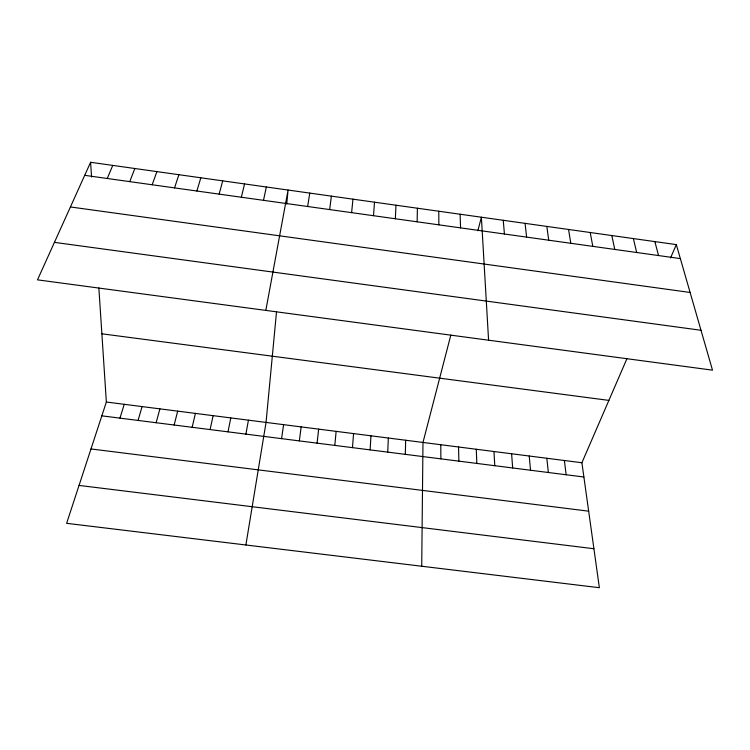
<?xml version="1.0" encoding="UTF-8"?>
<svg xmlns="http://www.w3.org/2000/svg" width="750" height="750" viewBox="0 0 750 750"><rect width="100%" height="100%" fill="white"/><g stroke="black" fill="none" stroke-linecap="round" stroke-linejoin="round"><path stroke-width="1.12" d="M421.716 566.231L422.981 442.453L450.834 335.053M417.131 221.803L417.403 208.228M405.3 454.35L405.675 440.25M387.722 452.119L388.341 438.028M395.344 218.756L395.981 205.219M370.116 449.878L370.969 435.816M373.5 215.709L374.503 202.2M352.472 447.647L353.569 433.594M276.534 311.728L266.044 422.419L245.887 544.988M286.753 204.047L288.075 190.05L265.819 310.406M334.8 445.397L336.131 431.363M351.609 212.644L352.969 199.172M317.081 443.156L318.656 429.131M299.344 440.897L301.153 426.9M329.662 209.578L331.388 196.134M281.559 438.647L283.612 424.659M307.659 206.503L309.759 193.097M245.897 434.119L248.438 420.169M228.009 431.85L230.794 417.919M263.503 200.325L266.344 186.994M210.094 429.572L213.122 415.659M192.141 427.294L195.412 413.4M241.341 197.231L244.556 183.938M174.15 425.016L177.675 411.131M477.872 230.756L481.388 217.219L488.587 340.209M219.131 194.128L222.722 180.862M156.122 422.728L159.891 408.863M138.066 420.431L142.088 406.594M196.856 191.016L200.831 177.787M119.962 418.134L124.238 404.316M98.859 287.953L106.359 402.028L66.628 523.322L599.363 587.709L581.897 462.741L626.972 358.612M174.534 187.894L178.894 174.703M152.166 184.763L156.9 171.609M129.731 181.631L134.85 168.516M107.25 178.481L112.753 165.412M670.538 257.963L676.322 244.613L90.6 162.291L37.5 279.853L712.5 370.162L676.322 244.613M79.05 485.419L593.916 548.738M90.984 448.95L588.666 511.181M106.359 402.028L581.897 462.741M101.831 415.837L583.884 477.009M101.869 333.806L608.888 400.397M54.431 242.372L700.997 330.272M70.425 206.962L690.103 292.462M84.703 175.331L680.344 258.6M654.862 241.603L658.547 255.553M633.366 238.575L636.684 252.497M611.812 235.547L614.775 249.431M590.203 232.509L592.819 246.366M568.547 229.472L570.797 243.291M546.834 226.416L548.728 240.197M564.375 460.509L566.138 474.759M525.066 223.359L526.603 237.103M546.825 458.269L548.344 472.5M529.237 456.019L530.522 470.241M503.25 220.294L504.422 234.009M511.613 453.769L512.663 467.972M90.6 162.291L91.566 177.047M493.959 451.519L494.775 465.703M476.269 449.259L476.841 463.425M460.106 214.228L460.556 227.878M458.541 446.991L458.878 461.147M440.784 444.731L440.878 458.859M438.778 211.228L438.863 224.841"/></g></svg>
